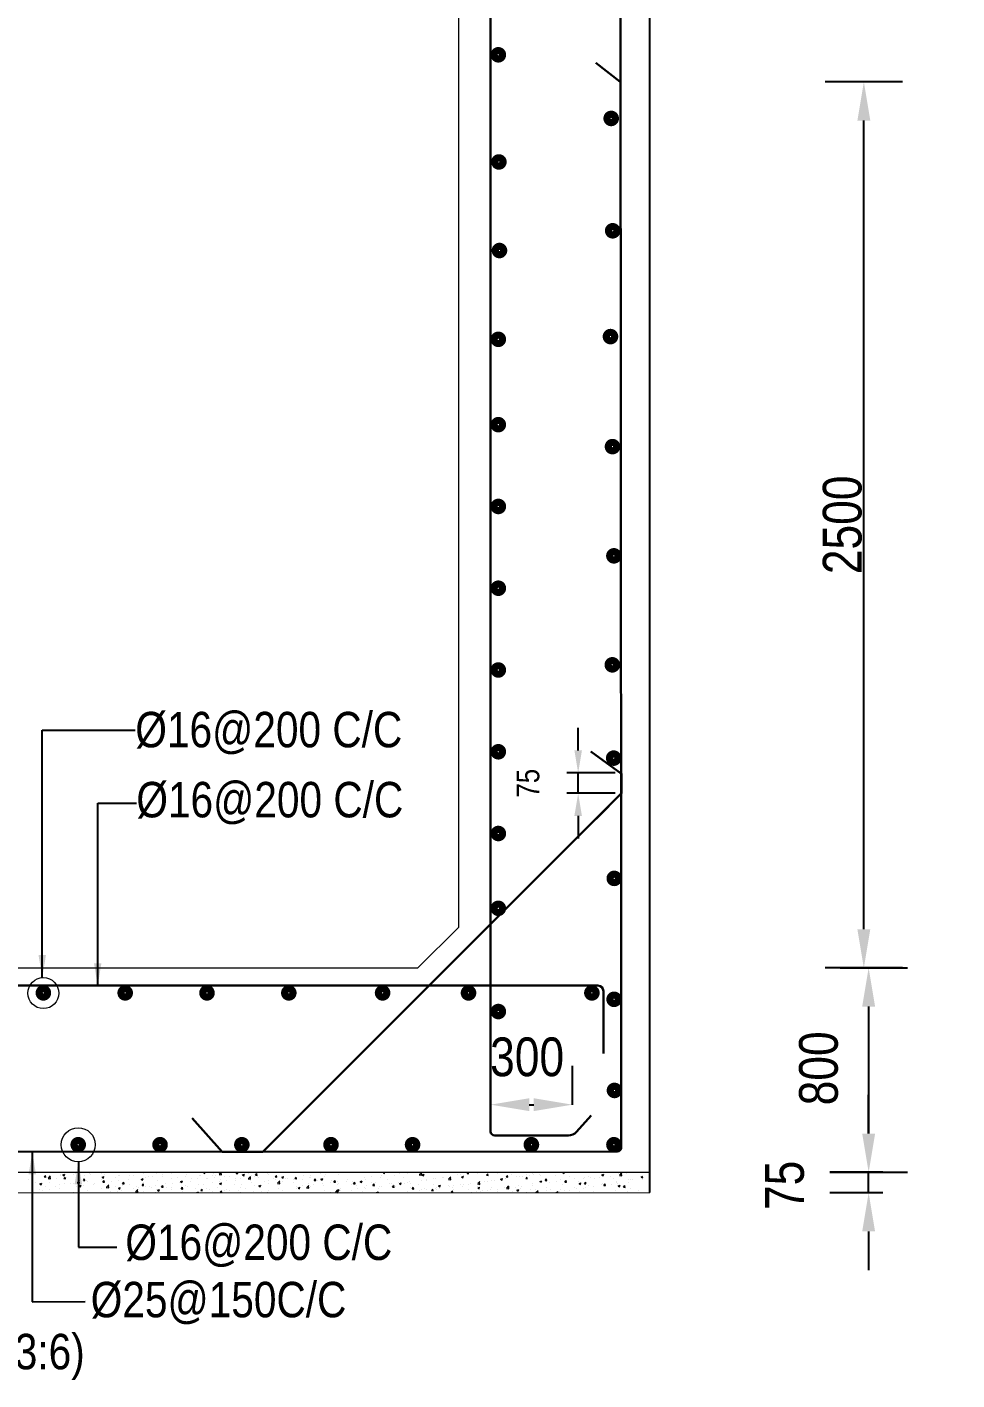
# Model space of a CAD drawing. Extents: x -119161 to 3778985, y -614964 to -30958.
# Drawn here: x 2989646 to 2995408, y -265830 to -257442 of the extents above; entities that cross this region are included whole.
import ezdxf

# ---------------------------------------------------------------- set-up
doc = ezdxf.new("R2010")
doc.units = 0
doc.header["$MEASUREMENT"] = 0
doc.layers.get('DEFPOINTS').update_dxf_attribs({"linetype": 'CONTINUOUS'})
doc.layers.add('Dim', color=7, linetype='CONTINUOUS', lineweight=9)
doc.layers.add('ROD', color=1, linetype='CONTINUOUS', lineweight=30)
doc.layers.add('LINE', color=7, linetype='CONTINUOUS')
doc.layers.add('TXT', color=7, linetype='CONTINUOUS')
doc.styles.add('ARIAL', font='ARIALN.TTF')
doc.styles.add('DIM', font='isocp3.shx')
doc.styles.add('dimText', font='ARIALN.TTF')
doc.dimstyles.new('dim n_120', dxfattribs={"dimtxt": 240, "dimasz": 240, "dimexe": 240, "dimexo": 150, "dimgap": 100, "dimtad": 2, "dimdec": 0, "dimzin": 0, "dimdsep": 46, "dimtxsty": 'DIM', "dimcen": 350, "dimclrd": 5, "dimclre": 5, "dimclrt": 7, "dimadec": 0, "dimazin": 0, "dimtfac": 1, "dimtdec": 0, "dimtmove": 0, "dimatfit": 3, "dimfxl": 240, "dimfxlon": 1, "dimtolj": 1, "dimtzin": 0, "dimarcsym": 0})
doc.dimstyles.new('dim_70', dxfattribs={"dimtxt": 140, "dimasz": 140, "dimexe": 70, "dimexo": 40, "dimgap": 50, "dimtad": 1, "dimdec": 0, "dimzin": 0, "dimdsep": 46, "dimtxsty": 'ARIAL', "dimcen": 0.09, "dimclrd": 5, "dimclre": 5, "dimclrt": 7, "dimadec": 0, "dimazin": 0, "dimtfac": 1, "dimtdec": 0, "dimtmove": 0, "dimatfit": 3, "dimfxl": 1, "dimtolj": 1, "dimtzin": 0, "dimarcsym": 0})

# ---------------------------------------------------------------- blocks, each defined once
blk = doc.blocks.new('*D1210')
at = {"layer": 'DEFPOINTS', "color": 0, "lineweight": -2, "ltscale": 50}
for p in [(2994533.9, -263275.1), (2994240.2, -264542.6), (2994860.9, -264542.6)]:
    blk.add_point(p, dxfattribs=at)
at = {"layer": 'Dim', "color": 5, "lineweight": -2, "ltscale": 50}
for p, q in [((2994683.9, -263275.1), (2995100.9, -263275.1)), ((2994860.9, -263515.1), (2994860.9, -264302.6)), ((2994620.9, -264542.6), (2995100.9, -264542.6))]:
    blk.add_line(p, q, dxfattribs=at)
for points in [[(2994820.9, -263515.1), (2994900.9, -263515.1), (2994860.9, -263275.1)], [(2994820.9, -264302.6), (2994900.9, -264302.6), (2994860.9, -264542.6)]]:
    blk.add_solid(points, dxfattribs=at)
at = {"layer": 'Dim', "color": 7, "ltscale": 50, "insert": (2994551.5, -263897.9), "char_height": 240, "attachment_point": 5, "rotation": 90, "style": 'dimText'}
blk.add_mtext('\\A1;800 ', dxfattribs=at)
blk = doc.blocks.new('*D1215')
at = {"layer": 'DEFPOINTS', "color": 0, "lineweight": -2, "ltscale": 50}
for p in [(2993025.2, -264123.2), (2992518.2, -264274.8), (2993025.2, -264274.8)]:
    blk.add_point(p, dxfattribs=at)
at = {"layer": 'Dim', "color": 5, "lineweight": -2, "ltscale": 50}
for p, q in [((2992518.2, -264124.8), (2992518.2, -263883.2)), ((2993025.2, -264124.8), (2993025.2, -263883.2)), ((2992758.2, -264123.2), (2992785.2, -264123.2))]:
    blk.add_line(p, q, dxfattribs=at)
for points in [[(2992758.2, -264083.2), (2992758.2, -264163.2), (2992518.2, -264123.2)], [(2992785.2, -264083.2), (2992785.2, -264163.2), (2993025.2, -264123.2)]]:
    blk.add_solid(points, dxfattribs=at)
at = {"layer": 'Dim', "color": 7, "ltscale": 50, "insert": (2992744.4, -263828.2), "char_height": 240, "attachment_point": 5, "style": 'dimText'}
blk.add_mtext('\\A1;300', dxfattribs=at)
blk = doc.blocks.new('*D1216')
at = {"layer": 'DEFPOINTS', "color": 0, "lineweight": -2, "ltscale": 50}
for p in [(2993060.8, -262066.2), (2993329.4, -262066.2), (2993329.6, -262192.5)]:
    blk.add_point(p, dxfattribs=at)
at = {"layer": 'Dim', "color": 5, "lineweight": -2, "ltscale": 50}
for p, q in [((2993060.8, -261926.2), (2993060.8, -261786.2)), ((2993289.4, -262066.2), (2992990.8, -262066.2)), ((2993060.8, -262192.5), (2993060.8, -262066.2)), ((2993289.6, -262192.5), (2992990.8, -262192.5)), ((2993060.8, -262332.5), (2993060.8, -262472.5))]:
    blk.add_line(p, q, dxfattribs=at)
for points in [[(2993037.4, -261926.2), (2993084.1, -261926.2), (2993060.8, -262066.2)], [(2993037.4, -262332.5), (2993084.1, -262332.5), (2993060.8, -262192.5)]]:
    blk.add_solid(points, dxfattribs=at)
at = {"layer": 'Dim', "color": 7, "lineweight": 18, "ltscale": 50, "insert": (2992751, -262129.9), "char_height": 140, "attachment_point": 5, "rotation": 90, "style": 'ARIAL'}
blk.add_mtext('\\A1;75', dxfattribs=at)
blk = doc.blocks.new('*D1219')
at = {"layer": 'DEFPOINTS', "color": 0, "lineweight": -2, "ltscale": 50}
for p in [(2994860.9, -264542.6), (2995099.5, -264542.6), (2995099.5, -264669.3)]:
    blk.add_point(p, dxfattribs=at)
at = {"layer": 'Dim', "color": 5, "lineweight": -2, "ltscale": 50}
for p, q in [((2994860.9, -264302.6), (2994860.9, -264062.6)), ((2994949.5, -264542.6), (2994620.9, -264542.6)), ((2994860.9, -264669.3), (2994860.9, -264542.6)), ((2994949.5, -264669.3), (2994620.9, -264669.3)), ((2994860.9, -264909.3), (2994860.9, -265149.3))]:
    blk.add_line(p, q, dxfattribs=at)
for points in [[(2994820.9, -264302.6), (2994900.9, -264302.6), (2994860.9, -264542.6)], [(2994820.9, -264909.3), (2994900.9, -264909.3), (2994860.9, -264669.3)]]:
    blk.add_solid(points, dxfattribs=at)
at = {"layer": 'Dim', "color": 7, "ltscale": 50, "insert": (2994341.2, -264623.5), "char_height": 240, "attachment_point": 5, "rotation": 90, "style": 'dimText'}
blk.add_mtext('\\A1;75', dxfattribs=at)
blk = doc.blocks.new('*D1220')
at = {"layer": 'DEFPOINTS', "color": 0, "lineweight": -2, "ltscale": 50}
for p in [(2994831.1, -257781.2), (2995408, -257781.2), (2995247.7, -263275.1)]:
    blk.add_point(p, dxfattribs=at)
at = {"layer": 'Dim', "color": 5, "lineweight": -2, "ltscale": 50}
for p, q in [((2995071.1, -257781.2), (2994591.1, -257781.2)), ((2994831.1, -263035.1), (2994831.1, -258021.2)), ((2995071.1, -263275.1), (2994591.1, -263275.1))]:
    blk.add_line(p, q, dxfattribs=at)
for points in [[(2994791.1, -258021.2), (2994871.1, -258021.2), (2994831.1, -257781.2)], [(2994791.1, -263035.1), (2994871.1, -263035.1), (2994831.1, -263275.1)]]:
    blk.add_solid(points, dxfattribs=at)
at = {"layer": 'Dim', "color": 7, "ltscale": 50, "insert": (2994698.6, -260528.1), "char_height": 240, "attachment_point": 5, "rotation": 90, "style": 'dimText'}
blk.add_mtext('\\A1;2500', dxfattribs=at)

msp = doc.modelspace()

# ---------------------------------------------------------------- linework, layer by layer
at = {"layer": 'Dim', "color": 2, "ltscale": 50}
for p, q in [((2989659.7, -264545.4, 0), (2989659.7, -264545.4, 0)), ((2989752.1, -264571.1, 0), (2989760.2, -264561.3, 0)), ((2989752.1, -264571.1, 0), (2989762.2, -264571.9, 0)), ((2989754.6, -264570.4, 0), (2989754.6, -264570.4, 0)), ((2989762.2, -264572, 0), (2989760.2, -264561.4, 0)), ((2989778, -264578.4, 0), (2989791.2, -264564.7, 0)), ((2989791.2, -264582.6, 0), (2989789.3, -264566.6, 0)), ((2989851, -264564.6, 0), (2989851, -264564.6, 0)), ((2989853.1, -264553.5, 0), (2989853.1, -264553.5, 0)), ((2989854.8, -264544.6, 0), (2989854.8, -264544.6, 0)), ((2989867.8, -264559.1, 0), (2989879.6, -264554.5, 0)), ((2989867.8, -264559.1, 0), (2989876.2, -264564.7, 0)), ((2989876.1, -264564.7, 0), (2989879.6, -264554.5, 0)), ((2989936.4, -264553.7, 0), (2989936.4, -264553.7, 0)), ((2989945, -264548.4, 0), (2989945, -264548.4, 0)), ((2989999, -264561.5, 0), (2989999, -264561.5, 0)), ((2990035.2, -264552.2, 0), (2990035.2, -264552.2, 0)), ((2990041.3, -264555.9, 0), (2990041.3, -264555.9, 0)), ((2990105.3, -264547.5, 0), (2990105.3, -264547.5, 0)), ((2990110.6, -264572.6, 0), (2990122.5, -264568.1, 0)), ((2990119, -264578.3, 0), (2990122.4, -264568.1, 0)), ((2990125.4, -264556.1, 0), (2990125.4, -264556.1, 0)), ((2990213.3, -264561.9, 0), (2990213.3, -264561.9, 0)), ((2990215.6, -264559.9, 0), (2990215.6, -264559.9, 0)), ((2990282, -264561.9, 0), (2990282, -264561.9, 0)), ((2990305.9, -264563.7, 0), (2990305.9, -264563.7, 0)), ((2990311.9, -264545, 0), (2990311.9, -264545, 0)), ((2990360.4, -264544.8, 0), (2990360.4, -264544.8, 0)), ((2990368.8, -264550, 0), (2990368.8, -264550, 0)), ((2990396.1, -264567.5, 0), (2990396.1, -264567.5, 0)), ((2990422.9, -264566.5, 0), (2990422.9, -264566.5, 0)), ((2990450.7, -264548.6, 0), (2990450.7, -264548.6, 0)), ((2990486.3, -264571.3, 0), (2990486.3, -264571.3, 0)), ((2990486.9, -264558.1, 0), (2990486.9, -264558.1, 0)), ((2990540.9, -264552.4, 0), (2990540.9, -264552.4, 0)), ((2990593.7, -264544, 0), (2990593.7, -264544, 0)), ((2990626.7, -264570.9, 0), (2990626.7, -264570.9, 0)), ((2990631.1, -264556.2, 0), (2990631.1, -264556.2, 0)), ((2990712, -264560.1, 0), (2990712, -264560.1, 0)), ((2990721.3, -264560, 0), (2990721.3, -264560, 0)), ((2990738.4, -264545.2, 0), (2990745.6, -264542.4, 0)), ((2990738.4, -264545.2, 0), (2990746.8, -264550.8, 0)), ((2990746.8, -264550.8, 0), (2990749.6, -264542.4, 0)), ((2990797.7, -264561.2, 0), (2990797.7, -264561.2, 0)), ((2990799.8, -264547.4, 0), (2990799.8, -264547.4, 0)), ((2990811.5, -264563.8, 0), (2990811.5, -264563.8, 0)), ((2990835.9, -264555.6, 0), (2990851, -264557.9, 0)), ((2990837.8, -264553.6, 0), (2990848.6, -264542.4, 0)), ((2990850.9, -264557.9, 0), (2990849.1, -264542.4, 0)), ((2990868.6, -264568.6, 0), (2990868.6, -264568.6, 0)), ((2990896.3, -264544.3, 0), (2990896.3, -264544.3, 0)), ((2990901.7, -264567.7, 0), (2990901.7, -264567.7, 0)), ((2990940.8, -264550, 0), (2990947.2, -264542.4, 0)), ((2990940.8, -264550, 0), (2990950.9, -264550.9, 0)), ((2990950.9, -264550.9, 0), (2990949.3, -264542.4, 0)), ((2990975.3, -264554.6, 0), (2990975.3, -264554.6, 0)), ((2990981.3, -264558.7, 0), (2990993.1, -264554.2, 0)), ((2990981.3, -264558.7, 0), (2990989.7, -264564.4, 0)), ((2990989.6, -264564.4, 0), (2990993.1, -264554.2, 0)), ((2990992, -264571.5, 0), (2990992, -264571.5, 0)), ((2991017.6, -264549, 0), (2991017.6, -264549, 0)), ((2991018.2, -264581.6, 0), (2991031.3, -264567.9, 0)), ((2991031.3, -264585.8, 0), (2991029.4, -264569.8, 0)), ((2991035.3, -264564.5, 0), (2991035.3, -264564.5, 0)), ((2991057.7, -264568.3, 0), (2991057.7, -264568.3, 0)), ((2991062, -264560.6, 0), (2991070.2, -264550.9, 0)), ((2991062, -264560.6, 0), (2991072.1, -264561.5, 0)), ((2991072.1, -264561.5, 0), (2991070.1, -264550.9, 0)), ((2991133.9, -264547.6, 0), (2991133.9, -264547.6, 0)), ((2991144.4, -264556.4, 0), (2991144.4, -264556.4, 0)), ((2991183.2, -264571.2, 0), (2991191.4, -264561.5, 0)), ((2991183.2, -264571.2, 0), (2991193.3, -264572.1, 0)), ((2991193.3, -264572.1, 0), (2991191.4, -264561.5, 0)), ((2991224.1, -264572.2, 0), (2991236, -264567.7, 0)), ((2991229.8, -264545.6, 0), (2991229.8, -264545.6, 0)), ((2991232.5, -264577.9, 0), (2991235.9, -264567.7, 0)), ((2991356.9, -264565.1, 0), (2991356.9, -264565.1, 0)), ((2991399.2, -264559.6, 0), (2991399.2, -264559.6, 0)), ((2991463.2, -264551.1, 0), (2991463.2, -264551.1, 0)), ((2991487.6, -264566.4, 0), (2991487.6, -264566.4, 0)), ((2991494.1, -264556, 0), (2991494.1, -264556, 0)), ((2991575.4, -264553.8, 0), (2991575.4, -264553.8, 0)), ((2991780.9, -264570.1, 0), (2991780.9, -264570.1, 0)), ((2991844.9, -264561.7, 0), (2991844.9, -264561.7, 0)), ((2991851.9, -264544.8, 0), (2991858.2, -264542.4, 0)), ((2991851.9, -264544.8, 0), (2991860.3, -264550.5, 0)), ((2991860.2, -264550.5, 0), (2991863, -264542.4, 0)), ((2991920.1, -264562.7, 0), (2991920.1, -264562.7, 0)), ((2991951.6, -264547.6, 0), (2991951.6, -264547.6, 0)), ((2992005.4, -264551.9, 0), (2992005.4, -264551.9, 0)), ((2992076.1, -264558.8, 0), (2992091.1, -264561.1, 0)), ((2992077.9, -264556.8, 0), (2992091.1, -264543.1, 0)), ((2992078.5, -264555.3, 0), (2992078.5, -264555.3, 0)), ((2992091.1, -264561.1, 0), (2992089.2, -264545, 0)), ((2992094.8, -264558.3, 0), (2992106.6, -264553.8, 0)), ((2992094.8, -264558.3, 0), (2992103.2, -264564, 0)), ((2992103.1, -264564, 0), (2992106.6, -264553.8, 0)), ((2992258.3, -264584.8, 0), (2992271.5, -264571.1, 0)), ((2992316.1, -264558.6, 0), (2992316.1, -264558.6, 0)), ((2992333.2, -264558.2, 0), (2992333.2, -264558.2, 0)), ((2992337.6, -264571.9, 0), (2992349.5, -264567.3, 0)), ((2992337.6, -264571.9, 0), (2992346, -264577.5, 0)), ((2992346, -264577.5, 0), (2992349.4, -264567.3, 0)), ((2992351, -264560.1, 0), (2992351, -264560.1, 0)), ((2992372, -264550.1, 0), (2992378.5, -264542.4, 0)), ((2992372, -264550.1, 0), (2992382.1, -264551, 0)), ((2992375.5, -264552.6, 0), (2992375.5, -264552.6, 0)), ((2992382, -264551.1, 0), (2992380.4, -264542.4, 0)), ((2992437.8, -264548.2, 0), (2992437.8, -264548.2, 0)), ((2992439.5, -264544.2, 0), (2992439.5, -264544.2, 0)), ((2992468.3, -264546.1, 0), (2992468.3, -264546.1, 0)), ((2992493.2, -264560.7, 0), (2992501.3, -264551, 0)), ((2992493.2, -264560.7, 0), (2992503.3, -264561.6, 0)), ((2992503.2, -264561.7, 0), (2992501.3, -264551.1, 0)), ((2992558.5, -264549.9, 0), (2992558.5, -264549.9, 0)), ((2992614.4, -264571.3, 0), (2992622.5, -264561.6, 0)), ((2992614.4, -264571.3, 0), (2992624.5, -264572.2, 0)), ((2992624.5, -264572.3, 0), (2992622.5, -264561.7, 0)), ((2992648.8, -264553.7, 0), (2992648.8, -264553.7, 0)), ((2992676.3, -264567, 0), (2992676.3, -264567, 0)), ((2992695.7, -264569.1, 0), (2992695.7, -264569.1, 0)), ((2992714.9, -264568.8, 0), (2992714.9, -264568.8, 0)), ((2992739, -264557.5, 0), (2992739, -264557.5, 0)), ((2992757.2, -264563.2, 0), (2992757.2, -264563.2, 0)), ((2992774.9, -264550.1, 0), (2992774.9, -264550.1, 0)), ((2992781, -264558.3, 0), (2992781, -264558.3, 0)), ((2992821.2, -264554.8, 0), (2992821.2, -264554.8, 0)), ((2992829.2, -264561.4, 0), (2992829.2, -264561.4, 0)), ((2992868.8, -264545.6, 0), (2992868.8, -264545.6, 0)), ((2992919.4, -264565.2, 0), (2992919.4, -264565.2, 0)), ((2992965.4, -264544.4, 0), (2992970.7, -264542.4, 0)), ((2992965.4, -264544.4, 0), (2992973.8, -264550.1, 0)), ((2992973.7, -264550.1, 0), (2992976.3, -264542.4, 0)), ((2993009.6, -264569, 0), (2993009.6, -264569, 0)), ((2993126.7, -264566.5, 0), (2993126.7, -264566.5, 0)), ((2993202.8, -264565.3, 0), (2993202.8, -264565.3, 0)), ((2993208.3, -264558, 0), (2993220.1, -264553.4, 0)), ((2993208.3, -264558, 0), (2993216.7, -264563.6, 0)), ((2993213.4, -264554.6, 0), (2993213.4, -264554.6, 0)), ((2993216.6, -264563.6, 0), (2993220, -264553.4, 0)), ((2993260.7, -264566.3, 0), (2993260.7, -264566.3, 0)), ((2993298.8, -264543.7, 0), (2993298.8, -264543.7, 0)), ((2993309.5, -264551.3, 0), (2993309.5, -264551.3, 0)), ((2993316.2, -264562, 0), (2993331.2, -264564.3, 0)), ((2993318.1, -264560, 0), (2993331.2, -264546.3, 0)), ((2993331.2, -264564.3, 0), (2993329.3, -264548.2, 0)), ((2993351.8, -264545.7, 0), (2993351.8, -264545.7, 0)), ((2993359.2, -264549.4, 0), (2993359.2, -264549.4, 0)), ((2993451.1, -264571.5, 0), (2993462, -264567.3, 0)), ((2993451.1, -264571.5, 0), (2993459.5, -264577.2, 0)), ((2993459.5, -264577.2, 0), (2993462, -264569.6, 0)), ((2989656, -264587.4, 0), (2989656, -264587.4, 0)), ((2989674.4, -264645.4, 0), (2989674.4, -264645.4, 0)), ((2989676.5, -264589.1, 0), (2989676.5, -264589.1, 0)), ((2989679.2, -264603.6, 0), (2989679.2, -264603.6, 0)), ((2989695.3, -264604, 0), (2989695.3, -264604, 0)), ((2989720.5, -264646.5, 0), (2989720.5, -264646.5, 0)), ((2989725.8, -264613.6, 0), (2989737.6, -264609, 0)), ((2989725.8, -264613.6, 0), (2989734.2, -264619.2, 0)), ((2989734.1, -264619.2, 0), (2989737.6, -264609, 0)), ((2989762.2, -264632.7, 0), (2989762.2, -264632.7, 0)), ((2989764.3, -264576.5, 0), (2989764.3, -264576.5, 0)), ((2989776.2, -264580.3, 0), (2989791.2, -264582.7, 0)), ((2989783.8, -264650.6, 0), (2989783.8, -264650.6, 0)), ((2989785.5, -264607.8, 0), (2989785.5, -264607.8, 0)), ((2989785.9, -264589.5, 0), (2989785.9, -264589.5, 0)), ((2989819.1, -264629.6, 0), (2989819.1, -264629.6, 0)), ((2989828.2, -264584, 0), (2989828.2, -264584, 0)), ((2989847.8, -264642.2, 0), (2989847.8, -264642.2, 0)), ((2989849, -264620.8, 0), (2989849, -264620.8, 0)), ((2989873.3, -264581.7, 0), (2989881.5, -264572, 0)), ((2989873.3, -264581.7, 0), (2989883.4, -264582.5, 0)), ((2989875.7, -264611.6, 0), (2989875.7, -264611.6, 0)), ((2989883.4, -264582.6, 0), (2989881.4, -264572, 0)), ((2989892.3, -264575.5, 0), (2989892.3, -264575.5, 0)), ((2989917.7, -264612.7, 0), (2989917.7, -264612.7, 0)), ((2989934.4, -264610, 0), (2989934.4, -264610, 0)), ((2989954.5, -264628.2, 0), (2989954.5, -264628.2, 0)), ((2989956.5, -264608.3, 0), (2989971.5, -264610.6, 0)), ((2989958.4, -264606.3, 0), (2989971.6, -264592.6, 0)), ((2989966, -264615.4, 0), (2989966, -264615.4, 0)), ((2989968.6, -264627.1, 0), (2989980.5, -264622.6, 0)), ((2989968.6, -264627.1, 0), (2989977.1, -264632.8, 0)), ((2989971.5, -264610.6, 0), (2989969.7, -264594.6, 0)), ((2989977, -264632.8, 0), (2989980.4, -264622.6, 0)), ((2989994.5, -264592.3, 0), (2990002.7, -264582.6, 0)), ((2989994.5, -264592.3, 0), (2990004.6, -264593.1, 0)), ((2989996.8, -264622.6, 0), (2989996.8, -264622.6, 0)), ((2990004.6, -264593.2, 0), (2990002.6, -264582.6, 0)), ((2990016.2, -264595.8, 0), (2990016.2, -264595.8, 0)), ((2990020.1, -264653.6, 0), (2990020.1, -264653.6, 0)), ((2990022.1, -264597.3, 0), (2990022.1, -264597.3, 0)), ((2990056.2, -264619.3, 0), (2990056.2, -264619.3, 0)), ((2990060.8, -264614.2, 0), (2990060.8, -264614.2, 0)), ((2990106.8, -264641.7, 0), (2990106.8, -264641.7, 0)), ((2990108.9, -264585.4, 0), (2990108.9, -264585.4, 0)), ((2990110.6, -264572.6, 0), (2990119.1, -264578.3, 0)), ((2990114.8, -264578.8, 0), (2990114.8, -264578.8, 0)), ((2990115.7, -264602.9, 0), (2990123.9, -264593.2, 0)), ((2990115.7, -264602.9, 0), (2990125.8, -264603.8, 0)), ((2990125.8, -264603.8, 0), (2990123.8, -264593.2, 0)), ((2990136.9, -264636.3, 0), (2990151.9, -264638.6, 0)), ((2990138.8, -264634.3, 0), (2990151.9, -264620.6, 0)), ((2990146.4, -264623.1, 0), (2990146.4, -264623.1, 0)), ((2990151.9, -264638.6, 0), (2990150, -264622.5, 0)), ((2990167.6, -264600.1, 0), (2990167.6, -264600.1, 0)), ((2990192.2, -264630.9, 0), (2990192.2, -264630.9, 0)), ((2990194.3, -264574.6, 0), (2990194.3, -264574.6, 0)), ((2990209.9, -264594.5, 0), (2990209.9, -264594.5, 0)), ((2990211.5, -264640.6, 0), (2990223.4, -264636.1, 0)), ((2990211.5, -264640.6, 0), (2990219.9, -264646.3, 0)), ((2990219.9, -264646.3, 0), (2990223.3, -264636.1, 0)), ((2990229.4, -264652.8, 0), (2990229.4, -264652.8, 0)), ((2990236.6, -264626.9, 0), (2990236.6, -264626.9, 0)), ((2990237, -264613.5, 0), (2990245.1, -264603.8, 0)), ((2990237, -264613.5, 0), (2990247.1, -264614.4, 0)), ((2990247, -264614.4, 0), (2990245.1, -264603.8, 0)), ((2990273.9, -264586.1, 0), (2990273.9, -264586.1, 0)), ((2990280, -264618.2, 0), (2990280, -264618.2, 0)), ((2990304.9, -264645.8, 0), (2990304.9, -264645.8, 0)), ((2990319.1, -264662.3, 0), (2990332.3, -264648.6, 0)), ((2990326.8, -264630.7, 0), (2990326.8, -264630.7, 0)), ((2990332.2, -264666.6, 0), (2990330.4, -264650.5, 0)), ((2990336.2, -264638.7, 0), (2990336.2, -264638.7, 0)), ((2990353.5, -264586.1, 0), (2990365.4, -264581.6, 0)), ((2990353.5, -264586.1, 0), (2990361.9, -264591.8, 0)), ((2990358.2, -264624.1, 0), (2990366.3, -264614.4, 0)), ((2990358.2, -264624.1, 0), (2990368.3, -264625, 0)), ((2990361.9, -264591.8, 0), (2990365.3, -264581.6, 0)), ((2990368.2, -264625, 0), (2990366.3, -264614.4, 0)), ((2990366.8, -264606.3, 0), (2990366.8, -264606.3, 0)), ((2990378.5, -264633.1, 0), (2990378.5, -264633.1, 0)), ((2990380.6, -264572.1, 0), (2990380.6, -264572.1, 0)), ((2990403.5, -264628.9, 0), (2990403.5, -264628.9, 0)), ((2990417, -264634.5, 0), (2990417, -264634.5, 0)), ((2990442.5, -264624.7, 0), (2990442.5, -264624.7, 0)), ((2990450.1, -264651.7, 0), (2990450.1, -264651.7, 0)), ((2990452.1, -264595.5, 0), (2990452.1, -264595.5, 0)), ((2990454.4, -264654.2, 0), (2990466.2, -264649.6, 0)), ((2990454.4, -264654.2, 0), (2990462.8, -264659.8, 0)), ((2990462.8, -264659.9, 0), (2990466.2, -264649.6, 0)), ((2990479.4, -264634.7, 0), (2990487.5, -264625, 0)), ((2990479.4, -264634.7, 0), (2990489.5, -264635.6, 0)), ((2990489.5, -264635.6, 0), (2990487.5, -264625, 0)), ((2990502, -264612, 0), (2990502, -264612, 0)), ((2990507.3, -264638.3, 0), (2990507.3, -264638.3, 0)), ((2990537.8, -264639.1, 0), (2990537.8, -264639.1, 0)), ((2990539.9, -264582.8, 0), (2990539.9, -264582.8, 0)), ((2990542.5, -264649.1, 0), (2990542.5, -264649.1, 0)), ((2990549.2, -264610.7, 0), (2990549.2, -264610.7, 0)), ((2990576.5, -264575.1, 0), (2990576.5, -264575.1, 0)), ((2990591.5, -264605.1, 0), (2990591.5, -264605.1, 0)), ((2990596.4, -264599.7, 0), (2990608.2, -264595.1, 0)), ((2990596.4, -264599.7, 0), (2990604.8, -264605.3, 0)), ((2990597.5, -264642.1, 0), (2990597.5, -264642.1, 0)), ((2990600.6, -264595.1, 0), (2990600.6, -264595.1, 0)), ((2990600.6, -264645.3, 0), (2990608.8, -264635.6, 0)), ((2990600.6, -264645.3, 0), (2990610.7, -264646.2, 0)), ((2990604.8, -264605.3, 0), (2990608.2, -264595.1, 0)), ((2990610.7, -264646.2, 0), (2990608.7, -264635.6, 0)), ((2990624.6, -264627.2, 0), (2990624.6, -264627.2, 0)), ((2990641.1, -264632.2, 0), (2990641.1, -264632.2, 0)), ((2990655.5, -264596.7, 0), (2990655.5, -264596.7, 0)), ((2990666.7, -264578.9, 0), (2990666.7, -264578.9, 0)), ((2990687.7, -264645.9, 0), (2990687.7, -264645.9, 0)), ((2990699.2, -264578.2, 0), (2990699.2, -264578.2, 0)), ((2990710, -264616.3, 0), (2990710, -264616.3, 0)), ((2990717.8, -264649.3, 0), (2990717.8, -264649.3, 0)), ((2990721.8, -264655.9, 0), (2990730, -264646.2, 0)), ((2990731.9, -264656.8, 0), (2990729.9, -264646.2, 0)), ((2990739.6, -264615.3, 0), (2990739.6, -264615.3, 0)), ((2990756.9, -264582.7, 0), (2990756.9, -264582.7, 0)), ((2990760.1, -264643.7, 0), (2990760.1, -264643.7, 0)), ((2990762.2, -264582.6, 0), (2990762.2, -264582.6, 0)), ((2990777.9, -264649.8, 0), (2990777.9, -264649.8, 0)), ((2990797.7, -264603.7, 0), (2990797.7, -264603.7, 0)), ((2990804.6, -264577, 0), (2990804.6, -264577, 0)), ((2990824.1, -264635.3, 0), (2990824.1, -264635.3, 0)), ((2990838.2, -264598.4, 0), (2990838.2, -264598.4, 0)), ((2990839.3, -264613.2, 0), (2990851.1, -264608.7, 0)), ((2990839.3, -264613.2, 0), (2990847.7, -264618.9, 0)), ((2990847.2, -264586.6, 0), (2990847.2, -264586.6, 0)), ((2990847.6, -264618.9, 0), (2990851.1, -264608.7, 0)), ((2990868.1, -264653.6, 0), (2990868.1, -264653.6, 0)), ((2990882.5, -264648, 0), (2990882.5, -264648, 0)), ((2990884.5, -264591.8, 0), (2990884.5, -264591.8, 0)), ((2990930.8, -264621.2, 0), (2990930.8, -264621.2, 0)), ((2990936.8, -264581.4, 0), (2990936.8, -264581.4, 0)), ((2990937.4, -264590.4, 0), (2990937.4, -264590.4, 0)), ((2990967.8, -264637.2, 0), (2990967.8, -264637.2, 0)), ((2990969.9, -264581, 0), (2990969.9, -264581, 0)), ((2990973.1, -264615.7, 0), (2990973.1, -264615.7, 0)), ((2991001.3, -264640.6, 0), (2991001.3, -264640.6, 0)), ((2991016.3, -264583.5, 0), (2991031.3, -264585.9, 0)), ((2991027.6, -264594.2, 0), (2991027.6, -264594.2, 0)), ((2991037.1, -264607.2, 0), (2991037.1, -264607.2, 0)), ((2991055.6, -264624.5, 0), (2991055.6, -264624.5, 0)), ((2991082.1, -264626.7, 0), (2991094, -264622.2, 0)), ((2991082.1, -264626.7, 0), (2991090.6, -264632.4, 0)), ((2991082.2, -264575.3, 0), (2991082.2, -264575.3, 0)), ((2991090.5, -264632.4, 0), (2991093.9, -264622.2, 0)), ((2991099.9, -264623.7, 0), (2991099.9, -264623.7, 0)), ((2991117.8, -264598, 0), (2991117.8, -264598, 0)), ((2991141.7, -264654.3, 0), (2991141.7, -264654.3, 0)), ((2991142.4, -264612.6, 0), (2991142.4, -264612.6, 0)), ((2991143.9, -264593.2, 0), (2991143.9, -264593.2, 0)), ((2991172.4, -264579.1, 0), (2991172.4, -264579.1, 0)), ((2991186.2, -264587.6, 0), (2991186.2, -264587.6, 0)), ((2991196.7, -264611.5, 0), (2991211.7, -264613.9, 0)), ((2991198.4, -264606.7, 0), (2991198.4, -264606.7, 0)), ((2991198.5, -264609.6, 0), (2991211.7, -264595.8, 0)), ((2991205.7, -264645.8, 0), (2991205.7, -264645.8, 0)), ((2991208, -264601.8, 0), (2991208, -264601.8, 0)), ((2991211.7, -264613.8, 0), (2991209.8, -264597.8, 0)), ((2991224.1, -264572.2, 0), (2991232.6, -264577.9, 0)), ((2991227.7, -264601.8, 0), (2991227.7, -264601.8, 0)), ((2991250.2, -264579.2, 0), (2991250.2, -264579.2, 0)), ((2991262.6, -264582.9, 0), (2991262.6, -264582.9, 0)), ((2991297, -264589.8, 0), (2991297, -264589.8, 0)), ((2991298.2, -264605.6, 0), (2991298.2, -264605.6, 0)), ((2991304.5, -264581.8, 0), (2991312.6, -264572.1, 0)), ((2991304.5, -264581.8, 0), (2991314.6, -264582.7, 0)), ((2991312.5, -264631.8, 0), (2991312.5, -264631.8, 0)), ((2991314.5, -264582.7, 0), (2991312.6, -264572.1, 0)), ((2991313.5, -264645.4, 0), (2991313.5, -264645.4, 0)), ((2991315.5, -264589.2, 0), (2991315.5, -264589.2, 0)), ((2991325, -264640.3, 0), (2991336.9, -264635.7, 0)), ((2991325, -264640.3, 0), (2991333.4, -264645.9, 0)), ((2991333.4, -264645.9, 0), (2991336.8, -264635.7, 0)), ((2991352.8, -264586.7, 0), (2991352.8, -264586.7, 0)), ((2991354.8, -264626.2, 0), (2991354.8, -264626.2, 0)), ((2991377, -264639.5, 0), (2991392.1, -264641.8, 0)), ((2991378.9, -264637.5, 0), (2991392.1, -264623.8, 0)), ((2991388.5, -264609.4, 0), (2991388.5, -264609.4, 0)), ((2991392, -264641.8, 0), (2991390.2, -264625.7, 0)), ((2991395.5, -264572.9, 0), (2991395.5, -264572.9, 0)), ((2991400.2, -264633.5, 0), (2991400.2, -264633.5, 0)), ((2991402.3, -264577.3, 0), (2991402.3, -264577.3, 0)), ((2991418.8, -264617.8, 0), (2991418.8, -264617.8, 0)), ((2991425.7, -264592.4, 0), (2991433.8, -264582.7, 0)), ((2991425.7, -264592.4, 0), (2991435.8, -264593.3, 0)), ((2991435.7, -264593.3, 0), (2991433.8, -264582.8, 0)), ((2991443, -264590.5, 0), (2991443, -264590.5, 0)), ((2991467, -264585.8, 0), (2991478.9, -264581.2, 0)), ((2991467, -264585.8, 0), (2991475.4, -264591.4, 0)), ((2991475.4, -264591.4, 0), (2991478.8, -264581.2, 0)), ((2991478.7, -264613.2, 0), (2991478.7, -264613.2, 0)), ((2991485.6, -264622.7, 0), (2991485.6, -264622.7, 0)), ((2991525.5, -264603.7, 0), (2991525.5, -264603.7, 0)), ((2991533.3, -264594.3, 0), (2991533.3, -264594.3, 0)), ((2991546.9, -264603, 0), (2991555, -264593.3, 0)), ((2991546.9, -264603, 0), (2991557, -264603.9, 0)), ((2991557, -264604, 0), (2991555, -264593.4, 0)), ((2991559.3, -264665.5, 0), (2991572.4, -264651.8, 0)), ((2991567.8, -264598.2, 0), (2991567.8, -264598.2, 0)), ((2991567.9, -264653.8, 0), (2991579.7, -264649.3, 0)), ((2991567.9, -264653.8, 0), (2991576.3, -264659.5, 0)), ((2991568.9, -264617, 0), (2991568.9, -264617, 0)), ((2991572.3, -264669.1, 0), (2991570.5, -264653.7, 0)), ((2991573.4, -264610, 0), (2991573.4, -264610, 0)), ((2991576.3, -264659.5, 0), (2991579.7, -264649.3, 0)), ((2991585.7, -264639.9, 0), (2991585.7, -264639.9, 0)), ((2991623.5, -264598.2, 0), (2991623.5, -264598.2, 0)), ((2991631.8, -264589.7, 0), (2991631.8, -264589.7, 0)), ((2991658.1, -264654.4, 0), (2991658.1, -264654.4, 0)), ((2991659.1, -264620.9, 0), (2991659.1, -264620.9, 0)), ((2991660.1, -264598.1, 0), (2991660.1, -264598.1, 0)), ((2991668.1, -264613.6, 0), (2991676.3, -264603.9, 0)), ((2991668.1, -264613.6, 0), (2991678.2, -264614.5, 0)), ((2991678.2, -264614.6, 0), (2991676.2, -264604, 0)), ((2991684.2, -264623, 0), (2991684.2, -264623, 0)), ((2991694.1, -264642.3, 0), (2991694.1, -264642.3, 0)), ((2991709.9, -264599.3, 0), (2991721.7, -264594.8, 0)), ((2991709.9, -264599.3, 0), (2991718.3, -264605, 0)), ((2991713.7, -264602, 0), (2991713.7, -264602, 0)), ((2991718.3, -264605, 0), (2991721.7, -264594.8, 0)), ((2991736.4, -264636.8, 0), (2991736.4, -264636.8, 0)), ((2991738.6, -264575.7, 0), (2991738.6, -264575.7, 0)), ((2991743.4, -264643.6, 0), (2991743.4, -264643.6, 0)), ((2991745.5, -264587.3, 0), (2991745.5, -264587.3, 0)), ((2991749.3, -264624.7, 0), (2991749.3, -264624.7, 0)), ((2991782.8, -264606.1, 0), (2991782.8, -264606.1, 0)), ((2991789.3, -264624.2, 0), (2991797.5, -264614.5, 0)), ((2991789.3, -264624.2, 0), (2991799.4, -264625.1, 0)), ((2991799.4, -264625.2, 0), (2991797.4, -264614.6, 0)), ((2991800.4, -264628.3, 0), (2991800.4, -264628.3, 0)), ((2991803.9, -264605.8, 0), (2991803.9, -264605.8, 0)), ((2991823.3, -264643.2, 0), (2991823.3, -264643.2, 0)), ((2991831.2, -264630.9, 0), (2991831.2, -264630.9, 0)), ((2991833.3, -264574.6, 0), (2991833.3, -264574.6, 0)), ((2991839.5, -264628.5, 0), (2991839.5, -264628.5, 0)), ((2991881.4, -264589.2, 0), (2991881.4, -264589.2, 0)), ((2991894.1, -264609.6, 0), (2991894.1, -264609.6, 0)), ((2991907.1, -264614.3, 0), (2991907.1, -264614.3, 0)), ((2991910.5, -264634.8, 0), (2991918.7, -264625.1, 0)), ((2991910.5, -264634.8, 0), (2991920.6, -264635.7, 0)), ((2991918, -264619, 0), (2991918, -264619, 0)), ((2991920.6, -264635.8, 0), (2991918.7, -264625.2, 0)), ((2991921.8, -264626.3, 0), (2991921.8, -264626.3, 0)), ((2991929.8, -264632.3, 0), (2991929.8, -264632.3, 0)), ((2991949.4, -264608.7, 0), (2991949.4, -264608.7, 0)), ((2991952.8, -264612.8, 0), (2991964.6, -264608.3, 0)), ((2991952.8, -264612.8, 0), (2991961.2, -264618.5, 0)), ((2991961.1, -264618.5, 0), (2991964.6, -264608.3, 0)), ((2991979.9, -264572.2, 0), (2991979.9, -264572.2, 0)), ((2991984.3, -264613.4, 0), (2991984.3, -264613.4, 0)), ((2992003.4, -264608.2, 0), (2992003.4, -264608.2, 0)), ((2992013.5, -264600.3, 0), (2992013.5, -264600.3, 0)), ((2992020, -264636.1, 0), (2992020, -264636.1, 0)), ((2992020.4, -264609.3, 0), (2992020.4, -264609.3, 0)), ((2992031.8, -264645.4, 0), (2992039.9, -264635.7, 0)), ((2992031.8, -264645.4, 0), (2992041.9, -264646.3, 0)), ((2992041.8, -264646.4, 0), (2992039.9, -264635.8, 0)), ((2992074.5, -264617.2, 0), (2992074.5, -264617.2, 0)), ((2992075.7, -264652.9, 0), (2992075.7, -264652.9, 0)), ((2992089.1, -264651.8, 0), (2992089.1, -264651.8, 0)), ((2992091.1, -264595.5, 0), (2992091.1, -264595.5, 0)), ((2992110.2, -264639.9, 0), (2992110.2, -264639.9, 0)), ((2992118, -264647.3, 0), (2992118, -264647.3, 0)), ((2992119, -264592.4, 0), (2992119, -264592.4, 0)), ((2992120.2, -264586.2, 0), (2992120.2, -264586.2, 0)), ((2992153, -264656, 0), (2992161.1, -264646.3, 0)), ((2992163, -264657, 0), (2992161.1, -264646.4, 0)), ((2992162.5, -264580.7, 0), (2992162.5, -264580.7, 0)), ((2992164.8, -264621, 0), (2992164.8, -264621, 0)), ((2992175.9, -264639.9, 0), (2992175.9, -264639.9, 0)), ((2992177.9, -264583.6, 0), (2992177.9, -264583.6, 0)), ((2992182, -264638.9, 0), (2992182, -264638.9, 0)), ((2992183.5, -264651.6, 0), (2992183.5, -264651.6, 0)), ((2992195.6, -264626.4, 0), (2992207.5, -264621.8, 0)), ((2992195.6, -264626.4, 0), (2992204.1, -264632, 0)), ((2992200.4, -264643.7, 0), (2992200.4, -264643.7, 0)), ((2992204, -264632, 0), (2992207.4, -264621.8, 0)), ((2992217.5, -264575.5, 0), (2992217.5, -264575.5, 0)), ((2992226.5, -264572.3, 0), (2992226.5, -264572.3, 0)), ((2992255, -264624.8, 0), (2992255, -264624.8, 0)), ((2992256.4, -264586.8, 0), (2992271.5, -264589.1, 0)), ((2992261.2, -264629, 0), (2992261.2, -264629, 0)), ((2992263.3, -264572.8, 0), (2992263.3, -264572.8, 0)), ((2992271.4, -264589.1, 0), (2992269.6, -264573, 0)), ((2992282.1, -264634.7, 0), (2992282.1, -264634.7, 0)), ((2992288.8, -264624.9, 0), (2992288.8, -264624.9, 0)), ((2992290.6, -264647.5, 0), (2992290.6, -264647.5, 0)), ((2992331.1, -264619.3, 0), (2992331.1, -264619.3, 0)), ((2992345.2, -264628.6, 0), (2992345.2, -264628.6, 0)), ((2992349, -264616.4, 0), (2992349, -264616.4, 0)), ((2992380.6, -264617.7, 0), (2992380.6, -264617.7, 0)), ((2992380.8, -264651.4, 0), (2992380.8, -264651.4, 0)), ((2992395.1, -264610.9, 0), (2992395.1, -264610.9, 0)), ((2992435.4, -264632.5, 0), (2992435.4, -264632.5, 0)), ((2992435.8, -264604.5, 0), (2992435.8, -264604.5, 0)), ((2992436.8, -264614.7, 0), (2992451.8, -264617.1, 0)), ((2992438.5, -264639.9, 0), (2992450.4, -264635.4, 0)), ((2992438.5, -264639.9, 0), (2992446.9, -264645.6, 0)), ((2992438.7, -264612.8, 0), (2992451.8, -264599, 0)), ((2992446.9, -264645.6, 0), (2992450.3, -264635.4, 0)), ((2992451.8, -264617, 0), (2992449.9, -264601, 0)), ((2992471, -264655.2, 0), (2992471, -264655.2, 0)), ((2992479.2, -264600.8, 0), (2992479.2, -264600.8, 0)), ((2992501.8, -264596.8, 0), (2992501.8, -264596.8, 0)), ((2992519.1, -264649.9, 0), (2992519.1, -264649.9, 0)), ((2992521.1, -264593.7, 0), (2992521.1, -264593.7, 0)), ((2992525.6, -264636.3, 0), (2992525.6, -264636.3, 0)), ((2992544.1, -264591.2, 0), (2992544.1, -264591.2, 0)), ((2992563.7, -264649.5, 0), (2992563.7, -264649.5, 0)), ((2992577.7, -264583.9, 0), (2992577.7, -264583.9, 0)), ((2992580.5, -264585.4, 0), (2992592.3, -264580.9, 0)), ((2992580.5, -264585.4, 0), (2992588.9, -264591.1, 0)), ((2992588.9, -264591.1, 0), (2992592.3, -264580.9, 0)), ((2992606.8, -264637.2, 0), (2992606.8, -264637.2, 0)), ((2992608.1, -264582.8, 0), (2992608.1, -264582.8, 0)), ((2992608.9, -264581, 0), (2992608.9, -264581, 0)), ((2992615.8, -264640.1, 0), (2992615.8, -264640.1, 0)), ((2992617.2, -264642.7, 0), (2992632.2, -264645, 0)), ((2992619, -264640.7, 0), (2992632.2, -264627, 0)), ((2992632.2, -264645, 0), (2992630.3, -264629, 0)), ((2992670.4, -264635.4, 0), (2992670.4, -264635.4, 0)), ((2992681.4, -264653.4, 0), (2992693.2, -264648.9, 0)), ((2992681.4, -264653.4, 0), (2992689.8, -264659.1, 0)), ((2992689.8, -264659.1, 0), (2992693.2, -264648.9, 0)), ((2992693.6, -264625.3, 0), (2992693.6, -264625.3, 0)), ((2992706.1, -264643.9, 0), (2992706.1, -264643.9, 0)), ((2992712.7, -264629.8, 0), (2992712.7, -264629.8, 0)), ((2992735.6, -264581.9, 0), (2992743.8, -264572.2, 0)), ((2992735.6, -264581.9, 0), (2992745.7, -264582.8, 0)), ((2992745.7, -264582.9, 0), (2992743.7, -264572.3, 0)), ((2992767.9, -264650.9, 0), (2992767.9, -264650.9, 0)), ((2992776.7, -264621.4, 0), (2992776.7, -264621.4, 0)), ((2992779, -264614.5, 0), (2992779, -264614.5, 0)), ((2992796.3, -264647.7, 0), (2992796.3, -264647.7, 0)), ((2992799.4, -264668.7, 0), (2992812.6, -264655, 0)), ((2992823.4, -264598.9, 0), (2992835.2, -264594.4, 0)), ((2992823.4, -264598.9, 0), (2992831.8, -264604.6, 0)), ((2992831.7, -264604.6, 0), (2992835.2, -264594.4, 0)), ((2992856.8, -264592.5, 0), (2992865, -264582.8, 0)), ((2992856.8, -264592.5, 0), (2992866.9, -264593.4, 0)), ((2992866.9, -264593.5, 0), (2992864.9, -264582.9, 0)), ((2992866.4, -264634, 0), (2992866.4, -264634, 0)), ((2992866.8, -264601.9, 0), (2992866.8, -264601.9, 0)), ((2992883.4, -264607.4, 0), (2992883.4, -264607.4, 0)), ((2992886.5, -264651.5, 0), (2992886.5, -264651.5, 0)), ((2992925.8, -264601.8, 0), (2992925.8, -264601.8, 0)), ((2992951.5, -264646.2, 0), (2992951.5, -264646.2, 0)), ((2992953.5, -264590, 0), (2992953.5, -264590, 0)), ((2992965, -264617.1, 0), (2992965, -264617.1, 0)), ((2992976.7, -264655.3, 0), (2992976.7, -264655.3, 0)), ((2992978.1, -264603.2, 0), (2992986.2, -264593.4, 0)), ((2992978.1, -264603.2, 0), (2992988.2, -264604, 0)), ((2992988.1, -264604.1, 0), (2992986.2, -264593.5, 0)), ((2992989.8, -264593.4, 0), (2992989.8, -264593.4, 0)), ((2993005.5, -264654.2, 0), (2993005.5, -264654.2, 0)), ((2993036.8, -264635.4, 0), (2993036.8, -264635.4, 0)), ((2993038.9, -264579.1, 0), (2993038.9, -264579.1, 0)), ((2993052, -264646, 0), (2993052, -264646, 0)), ((2993063.6, -264600.1, 0), (2993063.6, -264600.1, 0)), ((2993066.3, -264612.5, 0), (2993078.1, -264607.9, 0)), ((2993066.3, -264612.5, 0), (2993074.7, -264618.1, 0)), ((2993074.6, -264618.1, 0), (2993078.1, -264607.9, 0)), ((2993094.3, -264640.4, 0), (2993094.3, -264640.4, 0)), ((2993096.5, -264579.3, 0), (2993096.5, -264579.3, 0)), ((2993099.3, -264613.8, 0), (2993107.4, -264604, 0)), ((2993099.3, -264613.8, 0), (2993109.4, -264614.6, 0)), ((2993099.8, -264572.8, 0), (2993099.8, -264572.8, 0)), ((2993104.1, -264637.3, 0), (2993104.1, -264637.3, 0)), ((2993109.3, -264614.7, 0), (2993107.4, -264604.1, 0)), ((2993124.6, -264622.7, 0), (2993124.6, -264622.7, 0)), ((2993138.8, -264573.7, 0), (2993138.8, -264573.7, 0)), ((2993158.3, -264632, 0), (2993158.3, -264632, 0)), ((2993162.1, -264583.2, 0), (2993162.1, -264583.2, 0)), ((2993190.1, -264576.6, 0), (2993190.1, -264576.6, 0)), ((2993202.6, -264620.3, 0), (2993202.6, -264620.3, 0)), ((2993211.4, -264610.8, 0), (2993211.4, -264610.8, 0)), ((2993220.5, -264624.4, 0), (2993228.6, -264614.7, 0)), ((2993220.5, -264624.4, 0), (2993230.6, -264625.2, 0)), ((2993230.5, -264625.3, 0), (2993228.6, -264614.7, 0)), ((2993265.1, -264617.9, 0), (2993265.1, -264617.9, 0)), ((2993280.3, -264580.4, 0), (2993280.3, -264580.4, 0)), ((2993296.7, -264600, 0), (2993296.7, -264600, 0)), ((2993301.2, -264603.4, 0), (2993301.2, -264603.4, 0)), ((2993307.4, -264612.4, 0), (2993307.4, -264612.4, 0)), ((2993309.1, -264626, 0), (2993321, -264621.5, 0)), ((2993309.1, -264626, 0), (2993317.5, -264631.7, 0)), ((2993317.5, -264631.7, 0), (2993320.9, -264621.5, 0)), ((2993341.7, -264635, 0), (2993349.8, -264625.3, 0)), ((2993341.7, -264635, 0), (2993351.8, -264635.9, 0)), ((2993351.8, -264635.9, 0), (2993349.8, -264625.3, 0)), ((2993370.5, -264584.2, 0), (2993370.5, -264584.2, 0)), ((2993371.4, -264603.9, 0), (2993371.4, -264603.9, 0)), ((2993382.5, -264643.6, 0), (2993382.5, -264643.6, 0)), ((2993384.5, -264587.3, 0), (2993384.5, -264587.3, 0)), ((2993399.7, -264586.5, 0), (2993399.7, -264586.5, 0)), ((2993460.7, -264588, 0), (2993460.7, -264588, 0)), ((2989741.5, -264656.2, 0), (2989741.5, -264656.2, 0)), ((2989932.3, -264666.3, 0), (2989932.3, -264666.3, 0)), ((2990123.1, -264666.8, 0), (2990123.1, -264666.8, 0)), ((2990165.4, -264661.2, 0), (2990165.4, -264661.2, 0)), ((2990206.4, -264662.8, 0), (2990206.4, -264662.8, 0)), ((2990317.2, -264664.3, 0), (2990332.3, -264666.6, 0)), ((2990364.7, -264662.6, 0), (2990364.7, -264662.6, 0)), ((2990444, -264666, 0), (2990444, -264666, 0)), ((2990611.1, -264663.3, 0), (2990611.1, -264663.3, 0)), ((2990697.3, -264667.7, 0), (2990709.1, -264663.2, 0)), ((2990697.3, -264667.7, 0), (2990699.4, -264669.1, 0)), ((2990707.1, -264669.1, 0), (2990709.1, -264663.2, 0)), ((2990721.8, -264655.9, 0), (2990731.9, -264656.8, 0)), ((2990795.7, -264659.9, 0), (2990795.7, -264659.9, 0)), ((2990843, -264666.5, 0), (2990851.2, -264656.8, 0)), ((2990843, -264666.5, 0), (2990853.1, -264667.4, 0)), ((2990853.1, -264667.4, 0), (2990851.2, -264656.8, 0)), ((2990902.7, -264657.5, 0), (2990902.7, -264657.5, 0)), ((2990958.3, -264657.4, 0), (2990958.3, -264657.4, 0)), ((2990970.9, -264669.1, 0), (2990972.4, -264667.4, 0)), ((2990972.7, -264669.1, 0), (2990972.4, -264667.5, 0)), ((2991048.6, -264661.2, 0), (2991048.6, -264661.2, 0)), ((2991099.4, -264659.8, 0), (2991099.4, -264659.8, 0)), ((2991138.8, -264665, 0), (2991138.8, -264665, 0)), ((2991140.3, -264668.9, 0), (2991140.3, -264668.9, 0)), ((2991225.7, -264658.1, 0), (2991225.7, -264658.1, 0)), ((2991229, -264668.8, 0), (2991229, -264668.8, 0)), ((2991487.1, -264656.8, 0), (2991487.1, -264656.8, 0)), ((2991523.4, -264664.8, 0), (2991523.4, -264664.8, 0)), ((2991557.4, -264667.5, 0), (2991568.2, -264669.1, 0)), ((2991571.3, -264666.3, 0), (2991571.3, -264666.3, 0)), ((2991587.4, -264656.4, 0), (2991587.4, -264656.4, 0)), ((2991724.7, -264660.1, 0), (2991724.7, -264660.1, 0)), ((2991810.8, -264667.3, 0), (2991822.6, -264662.8, 0)), ((2991810.8, -264667.3, 0), (2991813.4, -264669.1, 0)), ((2991820.4, -264669.1, 0), (2991822.6, -264662.8, 0)), ((2991969, -264667, 0), (2991969, -264667, 0)), ((2992001.3, -264664.4, 0), (2992001.3, -264664.4, 0)), ((2992084.9, -264668.5, 0), (2992084.9, -264668.5, 0)), ((2992153, -264656, 0), (2992163.1, -264656.9, 0)), ((2992274.2, -264666.6, 0), (2992282.3, -264656.9, 0)), ((2992274.2, -264666.6, 0), (2992284.3, -264667.5, 0)), ((2992284.3, -264667.6, 0), (2992282.3, -264657, 0)), ((2992402.2, -264669.1, 0), (2992403.6, -264667.5, 0)), ((2992403.8, -264669.1, 0), (2992403.5, -264667.6, 0)), ((2992433.7, -264660.7, 0), (2992433.7, -264660.7, 0)), ((2992457.4, -264663.5, 0), (2992457.4, -264663.5, 0)), ((2992499.7, -264657.9, 0), (2992499.7, -264657.9, 0)), ((2992561.3, -264659, 0), (2992561.3, -264659, 0)), ((2992651.5, -264662.8, 0), (2992651.5, -264662.8, 0)), ((2992669.3, -264667.8, 0), (2992669.3, -264667.8, 0)), ((2992741.7, -264666.6, 0), (2992741.7, -264666.6, 0)), ((2992812.1, -264669.1, 0), (2992810.7, -264656.9, 0)), ((2992864.7, -264658.1, 0), (2992864.7, -264658.1, 0)), ((2992881.3, -264668.5, 0), (2992881.3, -264668.5, 0)), ((2992924.3, -264667, 0), (2992936.1, -264662.4, 0)), ((2992924.3, -264667, 0), (2992927.5, -264669.1, 0)), ((2992933.8, -264669.1, 0), (2992936.1, -264662.4, 0)), ((2992945.3, -264660, 0), (2992945.3, -264660, 0)), ((2993066.9, -264659.1, 0), (2993066.9, -264659.1, 0)), ((2993157.1, -264663, 0), (2993157.1, -264663, 0)), ((2993209.3, -264667.1, 0), (2993209.3, -264667.1, 0)), ((2993247.4, -264666.8, 0), (2993247.4, -264666.8, 0)), ((2993294.7, -264656.3, 0), (2993294.7, -264656.3, 0)), ((2993365.7, -264662.6, 0), (2993365.7, -264662.6, 0)), ((2993433.7, -264656.5, 0), (2993433.7, -264656.5, 0))]:
    msp.add_line(p, q, dxfattribs=at)
at = {"layer": 'Dim'}
for centre, radius in [((2989746.8, -263431.6, 0), 96.1), ((2989962.8, -264371.4, 0), 105.5)]:
    msp.add_circle(centre, radius, dxfattribs=at)
at = {"layer": 'LINE', "lineweight": 18}
for p, q in [((2992321.3, -263021.6, 0), (2992321.3, -252205.6, 0)), ((2992067.8, -263275.1, 0), (2992321.3, -263021.6, 0)), ((2986305.1, -263275.1, 0), (2992067.8, -263275.1, 0)), ((2992067.8, -263275.1, 0), (2992067.8, -263275.1, 0)), ((2984868.6, -264542.6, 0), (2993504.3, -264541.8, 0)), ((2984868.6, -264669.3, 0), (2993504.3, -264668.6, 0))]:
    msp.add_line(p, q, dxfattribs=at)
at = {"layer": 'LINE'}
msp.add_line((2993504.3, -264668.6, 0), (2993504.2, -252205.6, 0), dxfattribs=at)
at = {"layer": 'LINE', "lineweight": 18, "elevation": 0}
msp.add_lwpolyline([(2984868.6, -264542.6), (2993504.3, -264542.6)], dxfattribs=at)
at = {"layer": 'ROD'}
for p, q in [((2992518.2, -264289.1, 0), (2992518.2, -252516.5, 0)), ((2993328.2, -263016.5, 0), (2993318.9, -252517.4, 0)), ((2993328.2, -263016.5, 0), (2993328.2, -264388, 0)), ((2989179, -263384.9, 0), (2993183.6, -263384.9, 0)), ((2993217.4, -263418.7, 0), (2993217.4, -263806.1, 0)), ((2993141.6, -264190.2, 0), (2993050.4, -264292, 0)), ((2993000.1, -264314.5, 0), (2992543.5, -264314.5, 0)), ((2993302.9, -264413.3, 0), (2989179, -264415.8, 0))]:
    msp.add_line(p, q, dxfattribs=at)
at = {"layer": 'ROD', "const_width": 51.9, "elevation": 0}
for points in [[(2992544.9, -257606.5, 1), (2992587.3, -257620.6, 1)], [(2993244.9, -257999.5, 1), (2993286.2, -258016.6, 1)], [(2992548.6, -258270.8, 1), (2992590.9, -258284.9, 1)], [(2993253.6, -258697.6, 1), (2993295.9, -258711.7, 1)], [(2992552, -258820.1, 1), (2992594.3, -258834.2, 1)], [(2992544.9, -259370.6, 1), (2992587.3, -259384.7, 1)], [(2993240.5, -259352.2, 1), (2993281.7, -259369.3, 1)], [(2992544.9, -259899.9, 1), (2992587.3, -259914, 1)], [(2993252.9, -260034.5, 1), (2993294.1, -260051.6, 1)], [(2992544.9, -260406.9, 1), (2992587.3, -260421, 1)], [(2993261.6, -260711.6, 1), (2993302.8, -260728.7, 1)], [(2992544.9, -260913.9, 1), (2992587.3, -260928, 1)], [(2992544.9, -261420.9, 1), (2992587.3, -261435, 1)], [(2993251.9, -261387.4, 1), (2993293.1, -261404.5, 1)], [(2992544.9, -261927.9, 1), (2992587.3, -261942, 1)], [(2993260.5, -261965.7, 1), (2993301.7, -261982.8, 1)], [(2992544.9, -262434.9, 1), (2992587.3, -262449, 1)], [(2993264.1, -262711.6, 1), (2993305.3, -262728.7, 1)], [(2992544.9, -262912.8, -1), (2992587.3, -262898.7, -1)], [(2989725.7, -263423.1, 1), (2989768, -263437.2, 1)], [(2990275, -263423.1, -1), (2990232.7, -263437.2, -1)], [(2990782, -263423.1, -1), (2990739.7, -263437.2, -1)], [(2991246.7, -263423.1, 1), (2991289, -263437.2, 1)], [(2991827.8, -263423.1, 1), (2991870.1, -263437.2, 1)], [(2992360.2, -263423.1, 1), (2992402.6, -263437.2, 1)], [(2993124.7, -263423.1, 1), (2993167.1, -263437.2, 1)], [(2993262.3, -263462.8, 1), (2993304.6, -263476.9, 1)], [(2992544.9, -263552.8, -1), (2992587.3, -263538.7, -1)], [(2993264.7, -264027.8, 1), (2993307, -264041.9, 1)], [(2989941.7, -264364.4, 1), (2989984, -264378.5, 1)], [(2990448.7, -264364.4, 1), (2990491, -264378.5, 1)], [(2990491, -264364.4, -1), (2990448.7, -264378.5, -1)], [(2990955.7, -264364.4, 1), (2990998, -264378.5, 1)], [(2991508.1, -264364.4, 1), (2991550.4, -264378.5, 1)], [(2992013.6, -264364.4, 1), (2992055.9, -264378.5, 1)], [(2992749.7, -264364.4, 1), (2992792.1, -264378.5, 1)], [(2992749.7, -264364.4, 1), (2992792.1, -264378.5, 1)], [(2992750, -264364.4, 1), (2992792.3, -264378.5, 1)], [(2993261.4, -264364.5, 1), (2993303.8, -264378.6, 1)]]:
    msp.add_lwpolyline(points, format="xyb", close=True, dxfattribs=at)
at = {"layer": 'ROD', "elevation": 0}
for points in [[(2993321.3, -257781.2), (2993170.1, -257664)], [(2993171.8, -262350.3), (2993329.6, -262192.5), (2993329.6, -262192.5), (2993329.4, -262071.2), (2993139, -261934.3)], [(2991107.5, -264414.6), (2993327.5, -262194.6)], [(2991107.5, -264414.6), (2990854, -264414.6), (2990668, -264206.2)]]:
    msp.add_lwpolyline(points, dxfattribs=at)
at = {"layer": 'ROD'}
for centre, radius, start, end in [((2993183.6, -263418.7, 0), 33.8, 0, 90), ((2992543.5, -264289.1, 0), 25.4, 180, 270), ((2993000.1, -264246.9, 0), 67.6, 270, 318.15543), ((2993302.9, -264388, 0), 25.4, 270, 0)]:
    msp.add_arc(centre, radius, start, end, dxfattribs=at)

# ---------------------------------------------------------------- texts
at = {"layer": 'TXT', "color": 0, "char_height": 219.7, "attachment_point": 4, "style": 'ARIAL'}
for s, insert, width in [('%%C16@200 C/C', (2990316.7, -261819.6, 0), 2079.111), ('%%C16@200 C/C', (2990323, -262253.9, 0), 2279.579), ('%%C16@200 C/C', (2990254.8, -264998.4, 0), 2600.305), ('%%C25@150C/C', (2990040.3, -265353.7, 0), 2600.305), ('C.C (1:3:6)', (2988772.7, -265687.1, 0), 2600.305)]:
    msp.add_mtext(s, dxfattribs=dict(at, insert=insert, width=width))

# ---------------------------------------------------------------- dimensions: what is measured, and where the dimension line sits
at = {"layer": 'Dim', "ltscale": 50}
dim = msp.add_linear_dim(base=(2994831.1, -257781.2, 0), p1=(2995247.7, -263275.1, 0), p2=(2995408, -257781.2, 0), angle=90, text='2500', dimstyle='dim n_120', override={"dimgap": 10, "dimtxsty": 'dimText', "dimtmove": 2}, dxfattribs=at)
dim.commit()
dim.dimension.update_dxf_attribs({"geometry": '*D1220', "text_midpoint": (2994698.6, -260528.1, 0)})
at = {"layer": 'Dim', "lineweight": 18, "ltscale": 50}
dim = msp.add_linear_dim(base=(2993060.8, -262066.2, 0), p1=(2993329.6, -262192.5, 0), p2=(2993329.4, -262066.2, 0), angle=90, text='75', dimstyle='dim_70', override={"dimtxsty": 'ARIAL', "dimtmove": 2}, dxfattribs=at)
dim.commit()
dim.dimension.update_dxf_attribs({"geometry": '*D1216', "text_midpoint": (2992751, -262129.9, 0), "dimtype": 160})
at = {"layer": 'Dim', "ltscale": 50}
for base, p1, p2, angle, text, picture, middle in [((2994860.9, -264542.6, 0), (2994533.9, -263275.1, 0), (2994240.2, -264542.6, 0), 270, '800 ', '*D1210', (2994551.5, -263897.9, 0)), ((2993025.2, -264123.2, 0), (2992518.2, -264274.8, 0), (2993025.2, -264274.8, 0), 180, '300', '*D1215', (2992744.4, -263828.2, 0)), ((2994860.9, -264542.6, 0), (2995099.5, -264669.3, 0), (2995099.5, -264542.6, 0), 270, '75', '*D1219', (2994341.2, -264623.5, 0))]:
    dim = msp.add_linear_dim(base=base, p1=p1, p2=p2, angle=angle, text=text, dimstyle='dim n_120', override={"dimgap": 10, "dimtxsty": 'dimText', "dimtmove": 2}, dxfattribs=at)
    dim.commit()
    dim.dimension.update_dxf_attribs({"geometry": picture, "text_midpoint": middle, "dimtype": 160})

# ---------------------------------------------------------------- leaders
at = {"layer": 'Dim'}
for points in [[(2989739.8, -263335.8, 0), (2989739.8, -261800.7, 0), (2990316.2, -261800.7, 0)], [(2990083.5, -263386.3, 0), (2990083.5, -262253.9, 0), (2990323, -262253.9, 0)], [(2989678.3, -264415.8, 0), (2989678.3, -265344.9, 0), (2990005.7, -265343.3, 0)], [(2989963.6, -264477, 0), (2989963.6, -265006.1, 0), (2990203.1, -265006.1, 0)]]:
    msp.add_leader(points, dimstyle='dim_70', dxfattribs=at)

doc.saveas('drawing.dxf')
